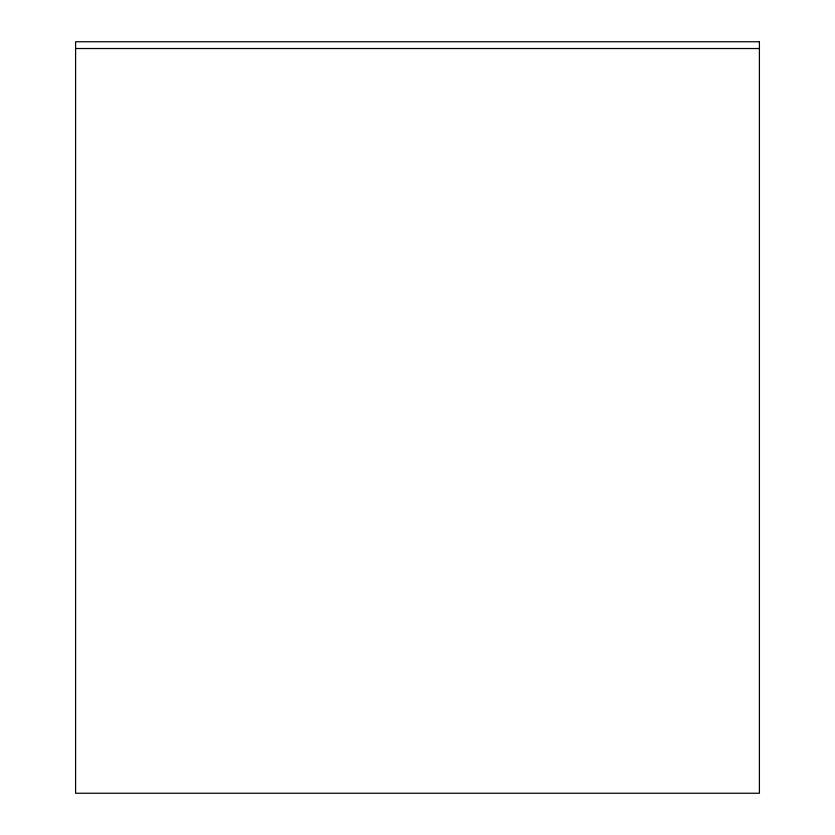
<?xml version="1.0" encoding="UTF-8"?>
<svg xmlns="http://www.w3.org/2000/svg" width="835" height="835" viewBox="0 0 835 835"><rect width="100%" height="100%" fill="white"/><g stroke="black" fill="none" stroke-linecap="round" stroke-linejoin="round"><path stroke-width="1.25" d="M75.599 48.524L759.401 48.524M759.401 41.75L75.599 41.75L75.599 793.25L759.401 793.25L759.401 41.75"/></g></svg>
